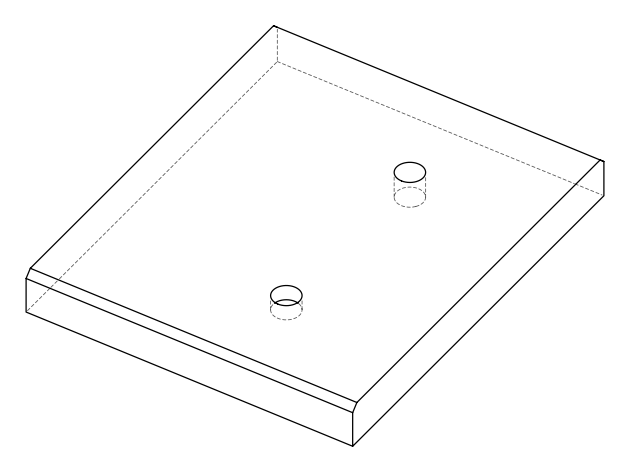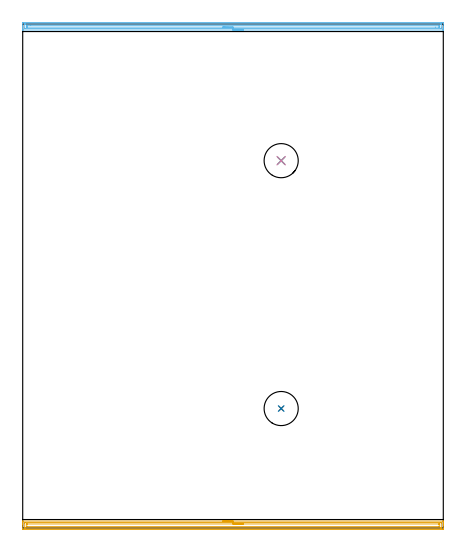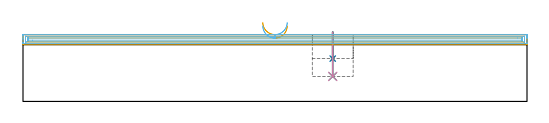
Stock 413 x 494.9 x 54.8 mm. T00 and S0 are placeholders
(PLAN: 6 operations, 4 tool changes, 20.7 min)
(1 INDEXABLE_INSERT_DRILL_BLIND_HOLE_FROM_SOLID | STEP1POCKET | NXT0302_014 | 0.09 min | 7048 mm3)
(2 DRILL_TO_ENLARGE_BLIND_HOLE | STEP1POCKET | UGT0301_383 | 0.09 min | 10300 mm3)
(3 INDEXABLE_INSERT_DRILL_BLIND_HOLE_FROM_SOLID_1 | STEP1POCKET_1 | NXT0302_014 | 0.15 min | 12339 mm3)
(4 DRILL_TO_ENLARGE_BLIND_HOLE_1 | STEP1POCKET_1 | UGT0301_383 | 0.15 min | 17867 mm3)
(5 AREA_MILL | FG_CHAMFER_SURFACE | UGT0205_001 | 10.14 min | 14228 mm3)
(6 AREA_MILL_1 | FG_CHAMFER_SURFACE_1 | UGT0205_001 | 10.11 min | 11308 mm3)
(TOOL NXT0302_014 | Index. Insert Drill 21.5mm [880-D2150L25-03] | D21.5 PA176 FL65 Z2)
(TOOL UGT0301_383 | Twist Drill Flat Bottom 33.5 mm | D33.5 PA180 FL175 Z2)
(TOOL UGT0205_001 | Chamfer Mill 20 x 3 x 45 deg. | D20 FL50 Z2)
(OP 1 INDEXABLE_INSERT_DRILL_BLIND_HOLE_FROM_SOLID)
G17 G21 G94 G90
T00 M6
G54
G17 G0 G90 X253.8 Y117.3 S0 M3
G43 Z64.8 H1
G94 G81 G98 Z35.1 F250. R56.8
G80
M5
M2
(OP 2 DRILL_TO_ENLARGE_BLIND_HOLE)
G17 G21 G94 G90
T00 M6
G54
G17 G0 G90 X253.8 Y117.3 S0 M3
G43 Z64.8 H0
G94 G81 G98 Z35.1 F250. R56.8
G80
M5
M2
(OP 3 INDEXABLE_INSERT_DRILL_BLIND_HOLE_FROM_SOLID_1)
G17 G21 G94 G90
T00 M6
G54
G17 G0 G90 X253.8 Y360.7 S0 M3
G43 Z64.8 H1
G94 G81 G98 Z20.5 F250. R56.8
G80
M5
M2
(OP 4 DRILL_TO_ENLARGE_BLIND_HOLE_1)
G17 G21 G94 G90
T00 M6
G54
G17 G0 G90 X253.8 Y360.7 S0 M3
G43 Z64.8 H0
G94 G81 G98 Z20.5 F250. R56.8
G80
M5
M2
(OP 5 AREA_MILL)
G17 G21 G94 G90
T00 M6
G54
G17 G0 G90 X196.5 Y6.8 S1061 M3
G43 Z64.8 H0
G94 G1 X196.538 Z63.928 F250.
X196.652 Z63.063
X196.841 Z62.212
X197.103 Z61.38
X197.437 Z60.574
X197.84 Z59.8
X198.308 Z59.064
X198.84 Z58.372
X199.429 Z57.729
X200.072 Z57.139
X200.764 Z56.608
X201.5 Z56.14
X202.274 Z55.737
X203.08 Z55.403
X203.912 Z55.141
X204.764 Z54.952
X205.628 Z54.838
X206.5 Z54.8
X412.831
X412.99 Y6.797 Z54.788
X412.993 Y6.749 Z54.74
X413. Y6.355 Z54.355
Y5.999 Z53.999
Y5.323 Z53.318
Y4.094 Z52.091
Y3.541 Z51.535
Y2.927 Z50.922
Y-0.914 Z47.083
X412.998 Y-1.193 Z46.804
X412.99 Y-1.492 Z46.506
X412.691 Y-1.499 Z46.499
X0.616 Y-1.5 Z46.5
X0.307 Y-1.497 Z46.502
X0.01 Y-1.492 Z46.506
X0. Y-1.191 Z46.806
Y3.541 Z51.535
Y4.094 Z52.091
Y4.432 Z52.428
Y4.985 Z52.981
Y5.323 Z53.318
Y5.999 Z53.999
Y6.356 Z54.355
X0.007 Y6.749 Z54.74
X0.01 Y6.805 Z54.795
X0.166 Y6.8 Z54.8
X206.5
Y5.386 Z53.386
X410.66 Y5.385 Z53.385
X410.786 Y5.382 Z53.382
X410.99 Y5.374 Z53.374
X410.993 Y5.323 Z53.323
X410.999 Y4.922 Z52.922
Y0.467 Z48.467
X410.993 Y-0.023 Z47.977
X410.991 Y-0.067 Z47.933
X410.848 Y-0.079 Z47.921
X410.723 Y-0.084 Z47.916
X410.66 Y-0.086 Z47.914
X410.598
X2.34 Y-0.085 Z47.915
X2.214 Y-0.082 Z47.918
X2.01 Y-0.074 Z47.926
X2.007 Y-0.023 Z47.977
X2.001 Y0.378 Z48.378
Y4.833 Z52.833
X2.007 Y5.323 Z53.323
X2.009 Y5.367 Z53.367
X2.152 Y5.379 Z53.379
X2.277 Y5.384 Z53.384
X2.34 Y5.386 Z53.386
X2.402
X206.5
Y3.971 Z51.971
X408.811
X408.955 Y3.97 Z51.97
X408.979 Y3.968 Z51.968
X408.985 Y3.966 Z51.966
X408.99 Y3.954 Z51.954
X408.996 Y3.855 Z51.855
X408.999 Y3.729 Z51.729
Y1.572 Z49.572
X408.993 Y1.383 Z49.383
X408.99 Y1.335 Z49.335
X408.972 Y1.333 Z49.333
X408.919 Y1.331 Z49.331
X408.811 Y1.329 Z49.329
X4.189
X4.045 Y1.33 Z49.33
X4.021 Y1.332 Z49.332
X4.015 Y1.334 Z49.334
X4.01 Y1.346 Z49.346
X4.004 Y1.445 Z49.445
X4.001 Y1.571 Z49.571
Y3.728 Z51.728
X4.007 Y3.917 Z51.917
X4.01 Y3.965 Z51.965
X4.028 Y3.967 Z51.967
X4.081 Y3.969 Z51.969
X4.189 Y3.971 Z51.971
X206.5
X207.372 Z52.009
X208.236 Z52.123
X209.088 Z52.312
X209.92 Z52.574
X210.726 Z52.908
X211.5 Z53.311
X212.236 Z53.78
X212.928 Z54.311
X213.571 Z54.9
X214.16 Z55.544
X214.692 Z56.236
X215.16 Z56.971
X215.563 Z57.745
X215.897 Z58.551
X216.159 Z59.383
X216.348 Z60.235
X216.462 Z61.1
X216.5 Z61.971
G0 Z64.8
M5
M2
(OP 6 AREA_MILL_1)
G17 G21 G94 G90
T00 M6
G54
G17 G0 G90 X216.5 Y489. S1061 M3
G43 Z64.8 H0
G94 G1 X216.462 Z63.928 F250.
X216.348 Z63.063
X216.159 Z62.212
X215.897 Z61.38
X215.563 Z60.574
X215.16 Z59.8
X214.692 Z59.064
X214.16 Z58.372
X213.571 Z57.729
X212.928 Z57.139
X212.236 Z56.608
X211.5 Z56.14
X210.726 Z55.737
X209.92 Z55.403
X209.088 Z55.141
X208.236 Z54.952
X207.372 Z54.838
X206.5 Z54.8
X0.169
X0.01 Y489.003 Z54.788
X0.007 Y489.05 Z54.742
X0. Y489.442 Z54.358
Y489.797 Z54.002
Y490.473 Z53.322
Y491.702 Z52.095
Y492.255 Z51.54
Y492.869 Z50.926
Y495.541 Z48.255
X0.002 Y495.818 Z47.979
X0.008 Y496.392 Z47.406
X0.039 Y496.394 Z47.404
X0.616 Y496.4 Z47.4
X411.8
X412.384 Y496.399 Z47.401
X412.961 Y496.394 Z47.404
X412.992 Y496.392 Z47.406
X413. Y495.818 Z47.979
Y492.255 Z51.54
Y491.702 Z52.095
Y491.364 Z52.432
Y490.811 Z52.985
Y490.473 Z53.322
Y489.797 Z54.002
Y489.442 Z54.358
Y489.052 Z54.739
X412.99 Y489.003 Z54.788
X412.831 Y489. Z54.8
X206.5
Y490.414 Z53.386
X2.343 Y490.415 Z53.385
X2.226 Y490.417 Z53.383
X2.01 Y490.423 Z53.377
X2.007 Y490.473 Z53.327
X2.001 Y490.874 Z52.926
Y494.437 Z49.363
X2.007 Y494.927 Z48.873
X2.01 Y494.971 Z48.829
X2.167 Y494.98 Z48.82
X2.285 Y494.985 Z48.815
X2.344 Y494.986 Z48.814
X2.402
X410.657 Y494.985 Z48.815
X410.775 Y494.983 Z48.817
X410.99 Y494.977 Z48.823
X410.993 Y494.927 Z48.873
X410.999 Y494.526 Z49.274
Y490.963 Z52.837
X410.993 Y490.473 Z53.327
X410.99 Y490.429 Z53.371
X410.833 Y490.42 Z53.38
X410.715 Y490.415 Z53.385
X410.656 Y490.414 Z53.386
X410.598
X206.5
Y491.828 Z51.972
X4.616 Y491.829 Z51.971
X4.189 Y491.832 Z51.968
X4.048 Y491.835 Z51.965
X4.01 Y491.845 Z51.955
X4.005 Y491.941 Z51.859
X4.001 Y492.066 Z51.734
Y493.333 Z50.467
X4.007 Y493.522 Z50.278
X4.012 Y493.566 Z50.234
X4.03 Y493.568 Z50.232
X4.082 Y493.571 Z50.229
X7.805 Y493.572 Z50.228
X408.384 Y493.571 Z50.229
X408.811 Y493.568 Z50.232
X408.952 Y493.565 Z50.235
X408.99 Y493.555 Z50.245
X408.995 Y493.459 Z50.341
X408.999 Y493.334 Z50.466
Y492.067 Z51.733
X408.993 Y491.878 Z51.922
X408.988 Y491.834 Z51.966
X408.97 Y491.832 Z51.968
X408.918 Y491.829 Z51.971
X405.191 Y491.828 Z51.972
X206.5
X205.628 Z52.01
X204.764 Z52.123
X203.912 Z52.312
X203.08 Z52.575
X202.274 Z52.908
X201.5 Z53.311
X200.764 Z53.78
X200.072 Z54.311
X199.429 Z54.901
X198.84 Z55.544
X198.308 Z56.236
X197.84 Z56.972
X197.437 Z57.745
X197.103 Z58.551
X196.841 Z59.383
X196.652 Z60.235
X196.538 Z61.1
X196.5 Z61.972
G0 Z64.8
M5
M2
